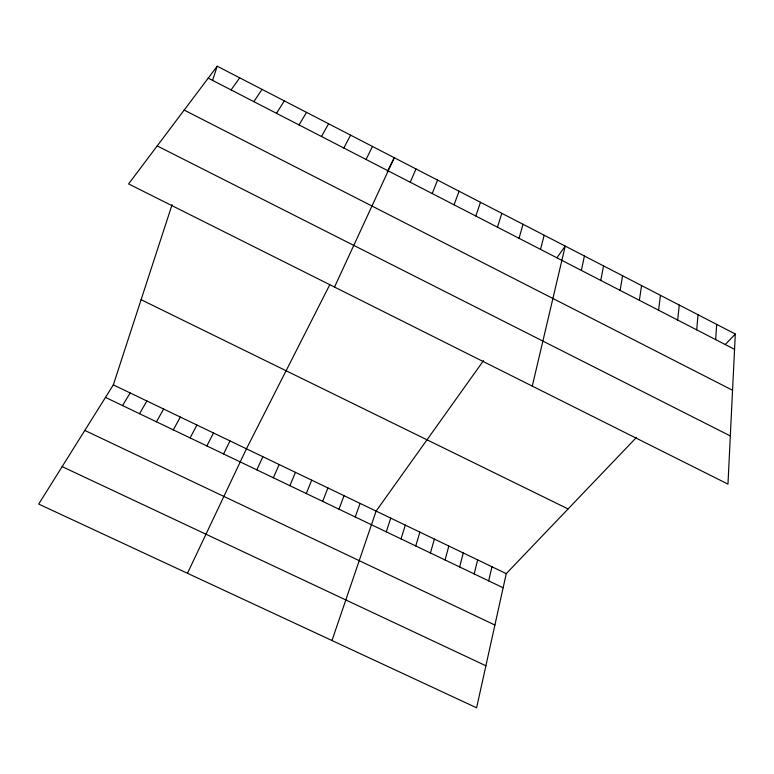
<?xml version="1.0" encoding="UTF-8"?>
<svg xmlns="http://www.w3.org/2000/svg" width="774" height="774" viewBox="0 0 774 774"><rect width="100%" height="100%" fill="white"/><g stroke="black" fill="none" stroke-linecap="round" stroke-linejoin="round"><path stroke-width="1.16" d="M735.3 334.02L727.966 484.118L128.59 183.922L217.213 66.196L735.3 334.02L725.306 344.478M715.669 339.622L716.695 324.403M696.706 329.85L698.022 314.747M677.676 320.039L679.272 305.053M658.568 310.2L660.454 295.329M639.382 300.312L641.559 285.558M620.119 290.385L622.596 275.757M600.788 280.42L603.546 265.908M581.371 270.416L584.428 256.03M636.567 437.31L506.264 573.621L476.6 707.804L38.7 504.077L113.333 384.872L172.089 204.626M488.675 580.858L491.974 566.761M532.27 386.11L565.233 246.103L556.951 257.713M474.181 573.921L477.635 559.873M459.64 566.955L463.268 552.965M540.504 249.354L544.19 235.228M445.05 559.97L448.843 546.047M430.421 552.965L434.388 539.101M519.035 238.295L523.05 224.296M415.744 545.941L419.885 532.135M497.469 227.179L501.823 213.324M401.029 538.898L405.334 525.14M212.511 80.602L217.213 66.196M386.274 531.825L390.744 518.135M475.807 216.023L480.499 202.304M331.978 640.514L376.116 511.111L483.498 360.636M355.247 516.974L360.094 503.41M454.057 204.81L459.088 191.236M338.983 509.186L344.014 495.689M322.661 501.378L327.886 487.939M432.202 193.548L437.581 180.11M306.281 493.531L311.699 480.161M289.853 485.666L295.465 472.363M410.249 182.238L415.977 168.945M273.367 477.771L279.172 464.545M256.833 469.857L262.831 456.689M334.523 287.057L394.285 157.732L387.232 171.605M187.463 573.282L246.442 448.814L329.714 284.871M223.589 453.941L229.994 440.919M366.063 159.463L372.488 146.46M206.881 445.95L213.489 432.985M190.123 437.92L196.935 425.032M343.82 148.008L350.603 135.15M173.308 429.87L180.323 417.051M321.471 136.485L328.611 123.782M156.435 421.791L163.653 409.049M139.513 413.693L146.934 401.019M299.025 124.924L306.533 112.365M122.524 405.557L130.158 392.96M276.482 113.304L284.348 100.901M253.833 101.636L262.076 89.387M231.078 89.91L239.688 77.816M62.143 466.625L485.898 665.775M84.811 430.431L494.896 625.044M105.487 397.401L503.139 587.785M113.333 384.872L506.264 573.621M141.1 299.693L568.087 508.944M157.19 145.918L730.317 435.936M184.173 110.092L732.552 390.26M208.225 78.135L734.555 349.355"/></g></svg>
